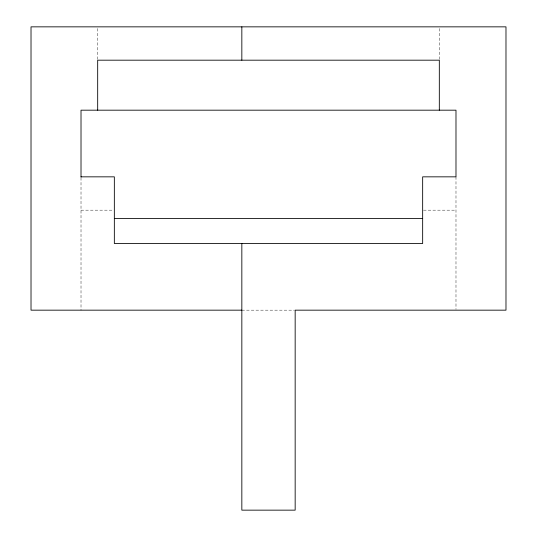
<?xml version="1.0" encoding="UTF-8"?>
<svg xmlns="http://www.w3.org/2000/svg" width="537" height="537" viewBox="0 0 537 537"><rect width="100%" height="100%" fill="white"/><g stroke="black" fill="none" stroke-linecap="round" stroke-linejoin="round"><path stroke-width="0.4" stroke-dasharray="2.69 2.01" d="M81.013 210.168L113.508 210.168M423.492 210.168L455.987 210.168M241.838 310.164L294.33 310.164M455.987 176.841L455.987 309.332M439.32 28.515L439.32 59.345M97.68 28.515L97.68 59.345M81.013 177.673L81.013 310.164"/><path stroke-width="0.81" d="M81.013 176.841L114.341 176.841L114.341 243.503L422.659 243.503L422.659 176.841L455.987 176.841L455.987 110.179L81.013 110.179L81.013 177.116M114.341 218.505L422.659 218.505M241.838 310.164L31.018 310.164L31.018 26.85L505.982 26.85L505.982 310.164L295.162 310.164L295.162 510.15L241.838 510.15L241.838 243.503M439.32 110.179L439.32 60.184L97.68 60.184L97.68 110.179M241.838 26.85L241.838 60.184"/></g></svg>
